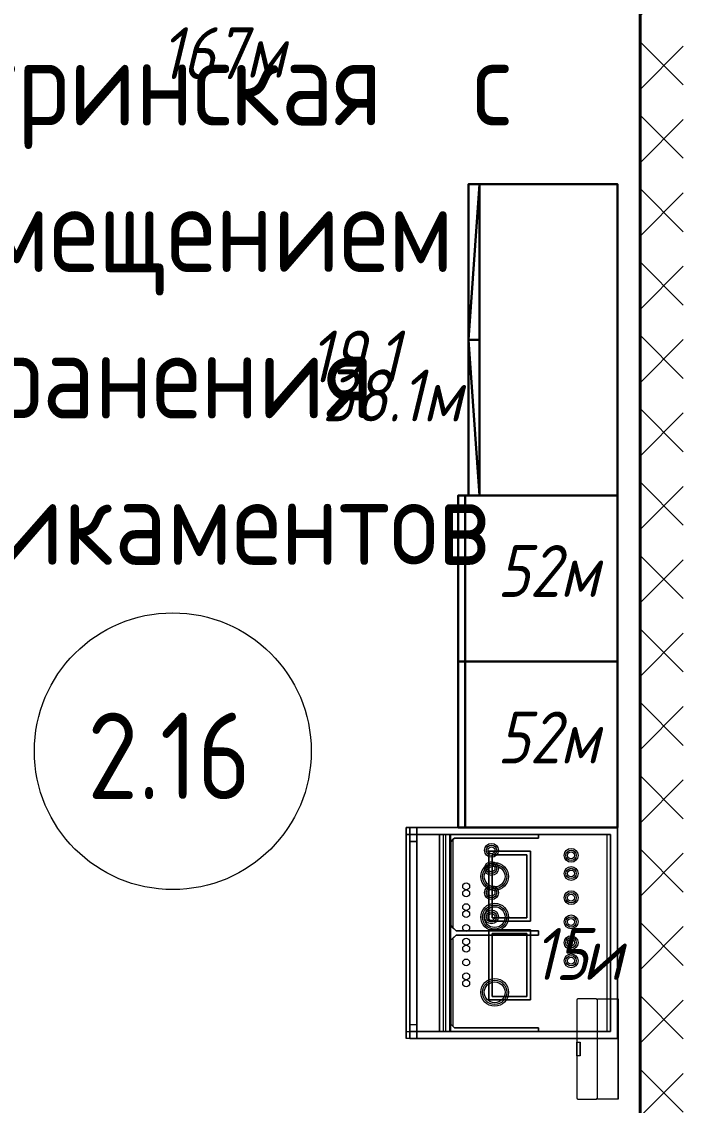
# Model space of a CAD drawing. Header units: millimetres. Extents: x -32954 to 151739, y -65671 to 56243.
# Drawn here: x -5461 to -3550, y -25708 to -22575 of the extents above; entities that cross this region are included whole.
import ezdxf

# ---------------------------------------------------------------- set-up
doc = ezdxf.new("R2010")
doc.units = ezdxf.units.MM
for name, color, linetype, lineweight in [('I-FURN-IDEN', 7, 'Continuous', 9), ('M-EQPM', 7, 'Continuous', 9), ('M-EQPM-IDEN', 7, 'Continuous', 9), ('Марки помещений', 7, 'Continuous', 18), ('Стены разрез', 7, 'Continuous', 40), ('ТХ_оборудование', 6, 'Continuous', 30)]:
    doc.layers.add(name, color=color, linetype=linetype, lineweight=lineweight)
doc.styles.add('GOST Common', font='GOST_Common.ttf', dxfattribs={"width": 0.9, "height": 250})
doc.styles.add('GOST Common_I', font='GOST_Common Italic.ttf', dxfattribs={"width": 0.9, "height": 150})

# ---------------------------------------------------------------- blocks, each defined once
blk = doc.blocks.new('ADSK_Марка_Помещение_2_ГОСТ21-501-2011 - Имя и Категория-86712-В_АР_ПЭ_02 Этаж')
at = {"layer": 'Марки помещений'}
blk.add_circle((0, 0), 4, dxfattribs=at)
blk = doc.blocks.new('19-21-185_Холодильник - 19_1_Холодильник фармацевтический Позис-8378948-О_ТХ_01')
at = {"layer": 'M-EQPM'}
for p, q in [((304.9, 0), (-304.9, 0)), ((-304.9, 0), (-304.9, -600)), ((-304.9, -600), (-304.9, 0)), ((-304.9, 0), (304.9, 0)), ((304.9, 0), (-304.9, 0)), ((-304.9, 0), (-304.9, -600)), ((-304.9, -600), (-304.9, 0)), ((-304.9, 0), (304.9, 0)), ((304.9, -600), (304.9, 0)), ((304.9, 0), (304.9, -600)), ((304.9, -600), (304.9, 0)), ((304.9, 0), (304.9, -600)), ((304.9, 0), (-304.9, 0)), ((-304.9, 0), (-304.9, -600)), ((-304.9, -600), (-304.9, 0)), ((-304.9, 0), (304.9, 0)), ((-284.9, -514.4), (-284.9, -20)), ((-284.9, -20), (-284.9, -514.4)), ((-284.9, -20), (284.9, -20)), ((-284.9, -20), (284.9, -20)), ((-284.9, -600), (-284.9, -20)), ((-284.9, -20), (284.9, -20)), ((284.9, -20), (-284.9, -20)), ((-284.9, -20), (-284.9, -228.5)), ((-284.9, -29.4), (-284.9, -228.5)), ((-284.9, -228.5), (-284.9, -29.4)), ((-284.9, -481.5), (-284.9, -29.4)), ((-284.9, -29.4), (-284.9, -485)), ((-284.9, -481.5), (-284.9, -29.4)), ((-284.9, -29.4), (-284.9, -485)), ((-284.9, -481.5), (-284.9, -29.4)), ((-284.9, -29.4), (-284.9, -485)), ((-284.9, -481.5), (-284.9, -29.4)), ((-284.9, -29.4), (-284.9, -485)), ((-284.9, -29.4), (-284.9, -228.5)), ((-284.9, -228.5), (-284.9, -29.4)), ((-284.9, -29.4), (-284.9, -228.5)), ((-284.9, -228.5), (-284.9, -29.4)), ((-284.9, -29.4), (284.9, -29.4)), ((-284.9, -29.4), (284.9, -29.4)), ((-284.9, -29.4), (284.9, -29.4)), ((-284.9, -29.4), (284.9, -29.4)), ((-284.9, -29.4), (284.9, -29.4)), ((-284.9, -29.4), (284.9, -29.4)), ((-284.9, -29.4), (284.9, -29.4)), ((-284.9, -29.4), (284.9, -29.4)), ((-284.9, -29.4), (284.9, -29.4)), ((-284.9, -29.4), (284.9, -29.4)), ((-284.9, -29.4), (284.9, -29.4)), ((-284.9, -29.4), (284.9, -29.4)), ((-284.9, -29.4), (284.9, -29.4)), ((-284.9, -29.4), (284.9, -29.4)), ((284.9, -514.4), (284.9, -20)), ((284.9, -20), (284.9, -514.4)), ((284.9, -20), (284.9, -600)), ((284.9, -228.5), (284.9, -20)), ((284.9, -29.4), (284.9, -228.5)), ((284.9, -228.5), (284.9, -29.4)), ((284.9, -485), (284.9, -29.4)), ((284.9, -29.4), (284.9, -481.5)), ((284.9, -485), (284.9, -29.4)), ((284.9, -29.4), (284.9, -481.5)), ((284.9, -485), (284.9, -29.4)), ((284.9, -29.4), (284.9, -481.5)), ((284.9, -485), (284.9, -29.4)), ((284.9, -29.4), (284.9, -481.5)), ((284.9, -29.4), (284.9, -228.5)), ((284.9, -228.5), (284.9, -29.4)), ((284.9, -29.4), (284.9, -228.5)), ((284.9, -228.5), (284.9, -29.4)), ((304.9, -600), (304.9, 0)), ((304.9, 0), (304.9, -600)), ((-274.3, -228.5), (-284.9, -228.5)), ((-284.9, -228.5), (-274.3, -228.5)), ((-284.9, -228.5), (-274.3, -228.5)), ((-274.3, -228.5), (-284.9, -228.5)), ((-284.9, -228.5), (-274.3, -228.5)), ((-274.3, -228.5), (-284.9, -228.5)), ((-284.9, -228.5), (-284.9, -505)), ((-274.3, -470.9), (-274.3, -228.5)), ((-274.3, -228.5), (-274.3, -470.9)), ((-274.3, -228.5), (-274.3, -470.9)), ((-274.3, -470.9), (-274.3, -228.5)), ((-274.3, -228.5), (-274.3, -470.9)), ((-274.3, -470.9), (-274.3, -228.5)), ((6, -228.5), (-6, -228.5)), ((-6, -228.5), (-6, -466.3)), ((-6, -466.3), (-6, -228.5)), ((-6, -228.5), (6, -228.5)), ((-6, -228.5), (6, -228.5)), ((-6, -466.3), (-6, -228.5)), ((-6, -228.5), (-6, -466.3)), ((6, -228.5), (-6, -228.5)), ((-6, -228.5), (6, -228.5)), ((-6, -466.3), (-6, -228.5)), ((-6, -228.5), (-6, -466.3)), ((6, -228.5), (-6, -228.5)), ((6, -466.3), (6, -228.5)), ((6, -228.5), (6, -466.3)), ((6, -228.5), (6, -466.3)), ((6, -466.3), (6, -228.5)), ((6, -228.5), (6, -466.3)), ((6, -466.3), (6, -228.5)), ((284.9, -228.5), (274.3, -228.5)), ((274.3, -228.5), (274.3, -470.9)), ((274.3, -470.9), (274.3, -228.5)), ((274.3, -228.5), (284.9, -228.5)), ((274.3, -228.5), (284.9, -228.5)), ((274.3, -470.9), (274.3, -228.5)), ((274.3, -228.5), (274.3, -470.9)), ((284.9, -228.5), (274.3, -228.5)), ((274.3, -228.5), (284.9, -228.5)), ((274.3, -470.9), (274.3, -228.5)), ((274.3, -228.5), (274.3, -470.9)), ((284.9, -228.5), (274.3, -228.5)), ((284.9, -505), (284.9, -228.5)), ((8.9, -251.6), (-193.5, -251.6)), ((-193.5, -251.6), (-193.5, -371.6)), ((-193.5, -371.6), (-193.5, -251.6)), ((-193.5, -251.6), (8.9, -251.6)), ((-1.1, -261.6), (-183.5, -261.6)), ((-183.5, -261.6), (-183.5, -361.6)), ((-183.5, -361.6), (-183.5, -261.6)), ((-183.5, -261.6), (-1.1, -261.6)), ((-1.1, -361.6), (-1.1, -261.6)), ((-1.1, -261.6), (-1.1, -361.6)), ((8.9, -371.6), (8.9, -251.6)), ((8.9, -251.6), (8.9, -371.6)), ((236.3, -251.6), (33.9, -251.6)), ((33.9, -251.6), (33.9, -371.6)), ((33.9, -371.6), (33.9, -251.6)), ((33.9, -251.6), (236.3, -251.6)), ((226.3, -261.6), (43.9, -261.6)), ((43.9, -261.6), (43.9, -361.6)), ((43.9, -361.6), (43.9, -261.6)), ((43.9, -261.6), (226.3, -261.6)), ((226.3, -361.6), (226.3, -261.6)), ((226.3, -261.6), (226.3, -361.6)), ((236.3, -371.6), (236.3, -251.6)), ((236.3, -251.6), (236.3, -371.6)), ((-193.5, -371.6), (8.9, -371.6)), ((8.9, -371.6), (-193.5, -371.6)), ((-183.5, -361.6), (-1.1, -361.6)), ((-1.1, -361.6), (-183.5, -361.6)), ((33.9, -371.6), (236.3, -371.6)), ((236.3, -371.6), (33.9, -371.6)), ((43.9, -361.6), (226.3, -361.6)), ((226.3, -361.6), (43.9, -361.6)), ((-21.2, -481.5), (-6, -466.3)), ((-6, -466.3), (-21.2, -481.5)), ((-6, -466.3), (-21.2, -481.5)), ((-6, -466.3), (-14.1, -474.4)), ((-14.1, -474.4), (-6, -466.3)), ((-14.1, -474.4), (-6, -466.3)), ((14.1, -474.4), (6, -466.3)), ((6, -466.3), (21.2, -481.5)), ((6, -466.3), (14.1, -474.4)), ((21.2, -481.5), (6, -466.3)), ((6, -466.3), (14.1, -474.4)), ((21.2, -481.5), (6, -466.3)), ((-284.9, -495.6), (-284.9, -481.5)), ((-284.9, -495.6), (-284.9, -481.5)), ((-284.9, -495.6), (-284.9, -481.5)), ((-284.9, -495.6), (-284.9, -481.5)), ((-284.9, -481.5), (284.9, -481.5)), ((-284.9, -481.5), (284.9, -481.5)), ((-284.9, -481.5), (284.9, -481.5)), ((-284.9, -481.5), (284.9, -481.5)), ((-284.9, -485), (-284.9, -502.7)), ((-284.9, -485), (-284.9, -502.7)), ((-284.9, -485), (-284.9, -502.7)), ((-284.9, -485), (-284.9, -502.7)), ((284.9, -485), (-284.9, -485)), ((284.9, -485), (-284.9, -485)), ((284.9, -485), (-284.9, -485)), ((284.9, -485), (-284.9, -485)), ((-284.9, -502.7), (-284.9, -495.6)), ((-284.9, -502.7), (-284.9, -495.6)), ((-284.9, -502.7), (-284.9, -495.6)), ((-284.9, -502.7), (-284.9, -495.6)), ((-284.9, -495.6), (284.9, -495.6)), ((-284.9, -495.6), (284.9, -495.6)), ((-284.9, -495.6), (284.9, -495.6)), ((-284.9, -495.6), (284.9, -495.6)), ((-270.8, -474.4), (-274.3, -470.9)), ((-274.3, -470.9), (-263.7, -481.5)), ((-274.3, -470.9), (-270.8, -474.4)), ((-263.7, -481.5), (-274.3, -470.9)), ((-274.3, -470.9), (-270.8, -474.4)), ((-263.7, -481.5), (-274.3, -470.9)), ((-263.7, -481.5), (-270.8, -474.4)), ((-270.8, -474.4), (-14.1, -474.4)), ((-270.8, -474.4), (-14.1, -474.4)), ((-270.8, -474.4), (-263.7, -481.5)), ((-270.8, -474.4), (-14.1, -474.4)), ((-270.8, -474.4), (-14.1, -474.4)), ((-270.8, -474.4), (-263.7, -481.5)), ((-270.8, -474.4), (-14.1, -474.4)), ((-270.8, -474.4), (-14.1, -474.4)), ((-21.2, -481.5), (-263.7, -481.5)), ((-263.7, -481.5), (-21.2, -481.5)), ((-263.7, -481.5), (-21.2, -481.5)), ((-21.2, -481.5), (-263.7, -481.5)), ((-263.7, -481.5), (-21.2, -481.5)), ((-21.2, -481.5), (-263.7, -481.5)), ((-14.1, -474.4), (-21.2, -481.5)), ((-21.2, -481.5), (-14.1, -474.4)), ((-21.2, -481.5), (-14.1, -474.4)), ((21.2, -481.5), (14.1, -474.4)), ((14.1, -474.4), (270.8, -474.4)), ((14.1, -474.4), (270.8, -474.4)), ((14.1, -474.4), (21.2, -481.5)), ((14.1, -474.4), (270.8, -474.4)), ((14.1, -474.4), (270.8, -474.4)), ((14.1, -474.4), (21.2, -481.5)), ((14.1, -474.4), (270.8, -474.4)), ((14.1, -474.4), (270.8, -474.4)), ((263.7, -481.5), (21.2, -481.5)), ((21.2, -481.5), (263.7, -481.5)), ((21.2, -481.5), (263.7, -481.5)), ((263.7, -481.5), (21.2, -481.5)), ((21.2, -481.5), (263.7, -481.5)), ((263.7, -481.5), (21.2, -481.5)), ((263.7, -481.5), (274.3, -470.9)), ((274.3, -470.9), (263.7, -481.5)), ((274.3, -470.9), (263.7, -481.5)), ((270.8, -474.4), (263.7, -481.5)), ((263.7, -481.5), (270.8, -474.4)), ((263.7, -481.5), (270.8, -474.4)), ((274.3, -470.9), (270.8, -474.4)), ((270.8, -474.4), (274.3, -470.9)), ((270.8, -474.4), (274.3, -470.9)), ((284.9, -481.5), (284.9, -495.6)), ((284.9, -481.5), (284.9, -495.6)), ((284.9, -481.5), (284.9, -495.6)), ((284.9, -481.5), (284.9, -495.6)), ((284.9, -502.7), (284.9, -485)), ((284.9, -502.7), (284.9, -485)), ((284.9, -502.7), (284.9, -485)), ((284.9, -502.7), (284.9, -485)), ((284.9, -495.6), (284.9, -502.7)), ((284.9, -495.6), (284.9, -502.7)), ((284.9, -495.6), (284.9, -502.7)), ((284.9, -495.6), (284.9, -502.7)), ((-284.9, -502.7), (284.9, -502.7)), ((-284.9, -502.7), (284.9, -502.7)), ((-284.9, -502.7), (284.9, -502.7)), ((-284.9, -502.7), (284.9, -502.7)), ((-284.9, -505), (-284.9, -600)), ((284.9, -514.4), (-284.9, -514.4)), ((-284.9, -514.4), (284.9, -514.4)), ((284.9, -600), (284.9, -505)), ((-304.9, -580), (304.9, -580)), ((-304.9, -580), (-304.9, -610)), ((-304.9, -580), (-304.9, -610)), ((304.9, -580), (-304.9, -580)), ((304.9, -580), (-304.9, -580)), ((-304.9, -580), (-304.9, -610)), ((-304.9, -580), (-304.9, -610)), ((304.9, -580), (-304.9, -580)), ((284.9, -580), (-284.9, -580)), ((-284.9, -580), (-284.9, -600)), ((-284.9, -600), (-284.9, -580)), ((-284.9, -580), (284.9, -580)), ((-264.9, -600), (-264.9, -580)), ((-264.9, -600), (-264.9, -580)), ((-264.9, -580), (264.9, -580)), ((264.9, -580), (-264.9, -580)), ((264.9, -600), (264.9, -580)), ((264.9, -580), (264.9, -600)), ((284.9, -600), (284.9, -580)), ((284.9, -580), (284.9, -600)), ((304.9, -580), (304.9, -610)), ((304.9, -610), (304.9, -580)), ((304.9, -580), (304.9, -610)), ((304.9, -610), (304.9, -580)), ((-304.9, -600), (304.9, -600)), ((304.9, -600), (-304.9, -600)), ((-304.9, -600), (304.9, -600)), ((304.9, -600), (-304.9, -600)), ((-304.9, -600), (-284.9, -600)), ((-284.9, -600), (-304.9, -600)), ((-304.9, -610), (304.9, -610)), ((304.9, -610), (-304.9, -610)), ((-304.9, -610), (304.9, -610)), ((304.9, -610), (-304.9, -610)), ((284.9, -600), (-284.9, -600)), ((-284.9, -600), (284.9, -600)), ((-284.9, -610), (-284.9, -600)), ((-284.9, -610), (-284.9, -600)), ((-284.9, -600), (284.9, -600)), ((284.9, -600), (-284.9, -600)), ((284.9, -600), (-284.9, -600)), ((-284.9, -600), (284.9, -600)), ((-284.9, -610), (-284.9, -600)), ((-284.9, -610), (-284.9, -600)), ((284.9, -610), (-284.9, -610)), ((284.9, -610), (-284.9, -610)), ((284.9, -610), (-284.9, -610)), ((284.9, -610), (-284.9, -610)), ((264.9, -600), (-264.9, -600)), ((-264.9, -600), (264.9, -600)), ((284.9, -610), (284.9, -600)), ((284.9, -600), (284.9, -610)), ((284.9, -600), (304.9, -600)), ((304.9, -600), (284.9, -600)), ((284.9, -610), (284.9, -600)), ((284.9, -600), (284.9, -610))]:
    blk.add_line(p, q, dxfattribs=at)
for centre, radius, start, end in [((-80.4, -133.9), 20, 0, 180), ((-80.4, -133.9), 20, 360, 180), ((-80.4, -133.9), 20, 0, 180), ((-80.4, -133.9), 15, 360, 180), ((-80.4, -133.9), 15, 360, 180), ((-80.4, -133.9), 10, 360, 180), ((-28, -133.9), 20, 0, 180), ((-28, -133.9), 20, 360, 180), ((-28, -133.9), 20, 0, 180), ((-28, -133.9), 15, 360, 180), ((-28, -133.9), 15, 0, 180), ((-28, -133.9), 10, 360, 180), ((32, -133.9), 20, 0, 180), ((32, -133.9), 20, 360, 180), ((32, -133.9), 20, 0, 180), ((32, -133.9), 15, 360, 180), ((32, -133.9), 15, 0, 180), ((32, -133.9), 10, 360, 180), ((102, -133.9), 20, 0, 180), ((102, -133.9), 20, 360, 180), ((102, -133.9), 20, 0, 180), ((102, -133.9), 15, 360, 180), ((102, -133.9), 15, 360, 180), ((102, -133.9), 10, 360, 180), ((172, -133.9), 20, 0, 180), ((172, -133.9), 20, 360, 180), ((172, -133.9), 20, 0, 180), ((172, -133.9), 15, 360, 180), ((172, -133.9), 15, 0, 180), ((172, -133.9), 10, 360, 180), ((224.4, -133.9), 20, 0, 180), ((224.4, -133.9), 20, 360, 180), ((224.4, -133.9), 20, 0, 180), ((224.4, -133.9), 15, 360, 180), ((224.4, -133.9), 15, 360, 180), ((224.4, -133.9), 10, 360, 180), ((-80.4, -133.9), 20, 180, 0), ((-80.4, -133.9), 20, 180, 360), ((-80.4, -133.9), 20, 180, 360), ((-80.4, -133.9), 15, 180, 360), ((-80.4, -133.9), 15, 180, 0), ((-80.4, -133.9), 10, 180, 360), ((-28, -133.9), 20, 180, 360), ((-28, -133.9), 20, 180, 360), ((-28, -133.9), 20, 180, 360), ((-28, -133.9), 15, 180, 360), ((-28, -133.9), 15, 180, 0), ((-28, -133.9), 10, 180, 360), ((32, -133.9), 20, 180, 360), ((32, -133.9), 20, 180, 360), ((32, -133.9), 20, 180, 360), ((32, -133.9), 15, 180, 360), ((32, -133.9), 15, 180, 0), ((32, -133.9), 10, 180, 360), ((102, -133.9), 20, 180, 0), ((102, -133.9), 20, 180, 360), ((102, -133.9), 20, 180, 360), ((102, -133.9), 15, 180, 360), ((102, -133.9), 15, 180, 0), ((102, -133.9), 10, 180, 360), ((172, -133.9), 20, 180, 360), ((172, -133.9), 20, 180, 360), ((172, -133.9), 20, 180, 360), ((172, -133.9), 15, 180, 360), ((172, -133.9), 15, 180, 0), ((172, -133.9), 10, 180, 360), ((224.4, -133.9), 20, 180, 0), ((224.4, -133.9), 20, 180, 360), ((224.4, -133.9), 20, 180, 360), ((224.4, -133.9), 15, 180, 360), ((224.4, -133.9), 15, 180, 0), ((224.4, -133.9), 10, 180, 360), ((-171.6, -354.7), 40, 0, 180), ((-171.6, -354.7), 40, 360, 180), ((-171.6, -354.7), 40, 0, 180), ((-171.6, -354.7), 35, 360, 180), ((-171.6, -354.7), 35, 0, 180), ((-171.6, -354.7), 30, 360, 180), ((45.8, -354.7), 40, 0, 180), ((45.8, -354.7), 40, 360, 180), ((45.8, -354.7), 40, 0, 180), ((45.8, -354.7), 35, 360, 180), ((45.8, -354.7), 35, 0, 180), ((45.8, -354.7), 30, 360, 180), ((46.5, -363.9), 20, 0, 180), ((46.5, -363.9), 20, 360, 180), ((46.5, -363.9), 20, 0, 180), ((116.5, -363.9), 20, 0, 180), ((116.5, -363.9), 20, 360, 180), ((116.5, -363.9), 20, 0, 180), ((163.2, -354.7), 40, 0, 180), ((163.2, -354.7), 40, 360, 180), ((163.2, -354.7), 40, 0, 180), ((163.2, -354.7), 35, 360, 180), ((163.2, -354.7), 35, 0, 180), ((163.2, -354.7), 30, 360, 180), ((186.5, -363.9), 20, 0, 180), ((186.5, -363.9), 20, 360, 180), ((186.5, -363.9), 20, 0, 180), ((238.9, -363.9), 20, 0, 180), ((238.9, -363.9), 20, 360, 180), ((238.9, -363.9), 20, 0, 180), ((-171.6, -354.7), 40, 180, 0), ((-171.6, -354.7), 40, 180, 360), ((-171.6, -354.7), 40, 180, 360), ((-171.6, -354.7), 35, 180, 360), ((-171.6, -354.7), 35, 180, 0), ((-171.6, -354.7), 30, 180, 360), ((45.8, -354.7), 40, 180, 0), ((45.8, -354.7), 40, 180, 360), ((45.8, -354.7), 40, 180, 360), ((45.8, -354.7), 35, 180, 360), ((45.8, -354.7), 35, 180, 0), ((45.8, -354.7), 30, 180, 360), ((46.5, -363.9), 20, 180, 0), ((46.5, -363.9), 20, 180, 360), ((46.5, -363.9), 20, 180, 360), ((46.5, -363.9), 15, 360, 180), ((46.5, -363.9), 15, 360, 180), ((46.5, -363.9), 15, 180, 360), ((46.5, -363.9), 15, 180, 0), ((46.5, -363.9), 10, 360, 180), ((46.5, -363.9), 10, 180, 0), ((116.5, -363.9), 20, 180, 0), ((116.5, -363.9), 20, 180, 360), ((116.5, -363.9), 20, 180, 360), ((116.5, -363.9), 15, 360, 180), ((116.5, -363.9), 15, 360, 180), ((116.5, -363.9), 15, 180, 360), ((116.5, -363.9), 15, 180, 0), ((116.5, -363.9), 10, 360, 180), ((116.5, -363.9), 10, 180, 360), ((163.2, -354.7), 40, 180, 0), ((163.2, -354.7), 40, 180, 360), ((163.2, -354.7), 40, 180, 360), ((163.2, -354.7), 35, 180, 360), ((163.2, -354.7), 35, 180, 0), ((163.2, -354.7), 30, 180, 360), ((186.5, -363.9), 20, 180, 0), ((186.5, -363.9), 20, 180, 360), ((186.5, -363.9), 20, 180, 360), ((186.5, -363.9), 15, 360, 180), ((186.5, -363.9), 15, 360, 180), ((186.5, -363.9), 15, 180, 360), ((186.5, -363.9), 15, 180, 0), ((186.5, -363.9), 10, 360, 180), ((186.5, -363.9), 10, 180, 360), ((238.9, -363.9), 20, 180, 0), ((238.9, -363.9), 20, 180, 360), ((238.9, -363.9), 20, 180, 360), ((238.9, -363.9), 15, 360, 180), ((238.9, -363.9), 15, 360, 180), ((238.9, -363.9), 15, 180, 360), ((238.9, -363.9), 15, 180, 0), ((238.9, -363.9), 10, 360, 180), ((238.9, -363.9), 10, 180, 360), ((-145.3, -437), 10, 0, 180), ((-145.3, -437), 10, 0, 180), ((-145.3, -437), 10, 180, 360), ((-145.3, -437), 10, 180, 360), ((-125.3, -437), 10, 360, 180), ((-125.3, -437), 10, 0, 180), ((-125.3, -437), 10, 180, 360), ((-125.3, -437), 10, 180, 360), ((-85.3, -437), 10, 360, 180), ((-85.3, -437), 10, 0, 180), ((-85.3, -437), 10, 180, 360), ((-85.3, -437), 10, 180, 360), ((-45.3, -437), 10, 360, 180), ((-45.3, -437), 10, 0, 180), ((-45.3, -437), 10, 180, 360), ((-45.3, -437), 10, 180, 360), ((-25.3, -437), 10, 360, 180), ((-25.3, -437), 10, 0, 180), ((-25.3, -437), 10, 360, 180), ((-25.3, -437), 10, 0, 180), ((-25.3, -437), 10, 180, 360), ((-25.3, -437), 10, 180, 360), ((-25.3, -437), 10, 180, 360), ((-25.3, -437), 10, 180, 360), ((14.7, -437), 10, 360, 180), ((14.7, -437), 10, 0, 180), ((14.7, -437), 10, 180, 360), ((14.7, -437), 10, 180, 360), ((54.7, -437), 10, 360, 180), ((54.7, -437), 10, 0, 180), ((54.7, -437), 10, 180, 360), ((54.7, -437), 10, 180, 360), ((74.7, -437), 10, 360, 180), ((74.7, -437), 10, 0, 180), ((74.7, -437), 10, 180, 360), ((74.7, -437), 10, 180, 360), ((114.7, -437), 10, 360, 180), ((114.7, -437), 10, 0, 180), ((114.7, -437), 10, 180, 360), ((114.7, -437), 10, 180, 360), ((134.7, -437), 10, 0, 180), ((134.7, -437), 10, 0, 180), ((134.7, -437), 10, 180, 360), ((134.7, -437), 10, 180, 360)]:
    blk.add_arc(centre, radius, start, end, dxfattribs=at)
blk = doc.blocks.new('б_п_Дозатор бумажных полотенец с ТП - Дозатор бумажных полотенец _ручной_-8001081-О_ТХ_01')
at = {"layer": 'M-EQPM'}
for p, q in [((-145, 5.3), (-145, 54.7)), ((-140, 60), (140, 60)), ((-140, 60), (140, 60)), ((-20, 60), (-20, 50)), ((-20, 60), (-20, 50)), ((20, 50), (20, 60)), ((20, 50), (20, 60)), ((145, 54.7), (145, 5.3)), ((140, 0), (-140, 0)), ((-145, 0), (-145, -60)), ((145, -60), (145, 0)), ((-140, -60), (-145, -60)), ((140, -60), (-140, -60)), ((-140, -60), (140, -60)), ((145, -60), (140, -60))]:
    blk.add_line(p, q, dxfattribs=at)
at = {"layer": 'M-EQPM', "flags": 128}
for points in [[(0, 60), (-3.9, 60), (-7.7, 60), (-11.1, 60), (-14.1, 60), (-16.6, 60), (-18.5, 60), (-19.6, 60), (-20, 60), (-19.6, 60), (-18.5, 60), (-16.6, 60), (-14.1, 60), (-11.1, 60), (-7.7, 60), (-3.9, 60), (0, 60)], [(0, 60), (-3.9, 60), (-7.7, 60), (-11.1, 60), (-14.1, 60), (-16.6, 60), (-18.5, 60), (-19.6, 60), (-20, 60), (-19.6, 60), (-18.5, 60), (-16.6, 60), (-14.1, 60), (-11.1, 60), (-7.7, 60), (-3.9, 60), (0, 60)], [(0, 50), (-3.9, 50), (-7.7, 50), (-11.1, 50), (-14.1, 50), (-16.6, 50), (-18.5, 50), (-19.6, 50), (-20, 50), (-19.6, 50), (-18.5, 50), (-16.6, 50), (-14.1, 50), (-11.1, 50), (-7.7, 50), (-3.9, 50), (0, 50)], [(0, 50), (-3.9, 50), (-7.7, 50), (-11.1, 50), (-14.1, 50), (-16.6, 50), (-18.5, 50), (-19.6, 50), (-20, 50), (-19.6, 50), (-18.5, 50), (-16.6, 50), (-14.1, 50), (-11.1, 50), (-7.7, 50), (-3.9, 50), (0, 50)], [(0, 60), (3.9, 60), (7.7, 60), (11.1, 60), (14.1, 60), (16.6, 60), (18.5, 60), (19.6, 60), (20, 60), (19.6, 60), (18.5, 60), (16.6, 60), (14.1, 60), (11.1, 60), (7.7, 60), (3.9, 60), (0, 60)], [(0, 60), (3.9, 60), (7.7, 60), (11.1, 60), (14.1, 60), (16.6, 60), (18.5, 60), (19.6, 60), (20, 60), (19.6, 60), (18.5, 60), (16.6, 60), (14.1, 60), (11.1, 60), (7.7, 60), (3.9, 60), (0, 60)], [(0, 50), (3.9, 50), (7.7, 50), (11.1, 50), (14.1, 50), (16.6, 50), (18.5, 50), (19.6, 50), (20, 50), (19.6, 50), (18.5, 50), (16.6, 50), (14.1, 50), (11.1, 50), (7.7, 50), (3.9, 50), (0, 50)], [(0, 50), (3.9, 50), (7.7, 50), (11.1, 50), (14.1, 50), (16.6, 50), (18.5, 50), (19.6, 50), (20, 50), (19.6, 50), (18.5, 50), (16.6, 50), (14.1, 50), (11.1, 50), (7.7, 50), (3.9, 50), (0, 50)], [(-145, -60), (-144.9, -60), (-144.5, -60), (-143.9, -60), (-143.1, -60), (-142.2, -60), (-141.1, -60), (-140, -60)], [(140, -60), (141.1, -60), (142.2, -60), (143.1, -60), (143.9, -60), (144.5, -60), (144.9, -60), (145, -60)]]:
    blk.add_lwpolyline(points, dxfattribs=at)
at = {"layer": 'M-EQPM'}
for points, knots in [([(-145, 55), (-145, 55.4), (-144.9, 56.1), (-144.6, 56.9), (-144.4, 57.4), (-144.2, 57.8), (-143.9, 58.1), (-143.5, 58.5), (-143.1, 59), (-142.3, 59.5), (-141.3, 59.9), (-140.4, 60), (-140, 60)], [0, 0, 0, 0, 0.166667, 0.25, 0.333333, 0.375, 0.416667, 0.5, 0.583333, 0.666667, 0.833333, 1, 1, 1, 1]), ([(-145, 54.7), (-145, 55.2), (-144.9, 55.9), (-144.7, 56.6), (-144.6, 57), (-144.4, 57.3), (-144.2, 57.6), (-144.1, 57.9), (-143.9, 58.1), (-143.7, 58.3), (-143.5, 58.5), (-143.3, 58.7), (-143.1, 58.9), (-142.8, 59.1), (-142.6, 59.3), (-142.4, 59.4), (-142.3, 59.5), (-142, 59.6), (-141.7, 59.7), (-141.4, 59.8), (-141.1, 59.9), (-140.6, 60), (-140.2, 60), (-140, 60)], [-1, -1, -1, -1, -0.785714, -0.732143, -0.678571, -0.625, -0.571429, -0.535714, -0.5, -0.464286, -0.428571, -0.392857, -0.357143, -0.321429, -0.285714, -0.267857, -0.25, -0.214286, -0.178571, -0.142857, -0.107143, -0.071429, 0, 0, 0, 0]), ([(140, 60), (140.4, 60), (141.3, 59.9), (142.3, 59.5), (143.1, 59), (143.5, 58.5), (143.9, 58.1), (144.2, 57.8), (144.4, 57.4), (144.6, 56.9), (144.9, 56.1), (145, 55.4), (145, 55)], [0, 0, 0, 0, 0.166667, 0.333333, 0.416667, 0.5, 0.583333, 0.625, 0.666667, 0.75, 0.833333, 1, 1, 1, 1]), ([(140, 60), (140.2, 60), (140.5, 60), (141, 59.9), (141.3, 59.8), (141.6, 59.7), (142, 59.6), (142.4, 59.4), (142.6, 59.2), (142.9, 59.1), (143.2, 58.8), (143.5, 58.6), (143.7, 58.3), (143.9, 58.1), (144.1, 57.9), (144.2, 57.7), (144.3, 57.4), (144.5, 57.1), (144.7, 56.6), (144.9, 55.7), (145, 55.1), (145, 54.7)], [-1, -1, -1, -1, -0.946429, -0.892857, -0.866071, -0.839286, -0.785714, -0.732143, -0.705357, -0.678571, -0.625, -0.571429, -0.535714, -0.5, -0.464286, -0.428571, -0.392857, -0.357143, -0.285714, -0.142857, 0, 0, 0, 0]), ([(-140, 0), (-140.2, 0), (-140.5, 0), (-141, 0.1), (-141.3, 0.2), (-141.6, 0.3), (-142, 0.4), (-142.4, 0.6), (-142.6, 0.8), (-142.9, 0.9), (-143.2, 1.2), (-143.5, 1.4), (-143.7, 1.7), (-143.9, 1.9), (-144.1, 2.1), (-144.2, 2.3), (-144.3, 2.6), (-144.5, 2.9), (-144.7, 3.4), (-144.9, 4.3), (-145, 4.9), (-145, 5.3)], [-1, -1, -1, -1, -0.946429, -0.892857, -0.866071, -0.839286, -0.785714, -0.732143, -0.705357, -0.678571, -0.625, -0.571429, -0.535714, -0.5, -0.464286, -0.428571, -0.392857, -0.357143, -0.285714, -0.142857, 0, 0, 0, 0]), ([(145, 5.3), (145, 4.8), (144.9, 4.1), (144.7, 3.4), (144.6, 3), (144.4, 2.7), (144.2, 2.4), (144.1, 2.1), (143.9, 1.9), (143.7, 1.7), (143.5, 1.5), (143.3, 1.3), (143.1, 1.1), (142.8, 0.9), (142.6, 0.7), (142.4, 0.6), (142.3, 0.5), (142, 0.4), (141.7, 0.3), (141.4, 0.2), (141.1, 0.1), (140.6, 0), (140.2, 0), (140, 0)], [-1, -1, -1, -1, -0.785714, -0.732143, -0.678571, -0.625, -0.571429, -0.535714, -0.5, -0.464286, -0.428571, -0.392857, -0.357143, -0.321429, -0.285714, -0.267857, -0.25, -0.214286, -0.178571, -0.142857, -0.107143, -0.071429, 0, 0, 0, 0])]:
    blk.add_open_spline(points, degree=3, knots=knots, dxfattribs=at)
blk = doc.blocks.new('Шкаф для медикаментов м52')
at = {"layer": 'ТХ_оборудование'}
blk.add_line((31280.9, 435618.8), (31280.9, 435138.8), dxfattribs=at)
blk.add_lwpolyline([(31300.9, 435138.8), (31300.9, 435618.8), (30840.9, 435618.8), (30840.9, 435138.8)], close=True, dxfattribs=at)
blk = doc.blocks.new('Шкаф 38.1')
at = {"layer": 'ТХ_оборудование', "color": 1}
for p, q in [((44509.5, 435518.9), (44478.1, 435068.9)), ((44509.5, 435518.9), (44509.5, 434618.9)), ((44509.5, 435068.9), (44478.1, 435068.9)), ((44478.1, 435068.9), (44509.5, 434618.9))]:
    blk.add_line(p, q, dxfattribs=at)
blk.add_lwpolyline([(44478.1, 435518.9), (44478.1, 434618.9), (44908.1, 434618.9), (44908.1, 435518.9)], close=True, dxfattribs=at)

msp = doc.modelspace()

# ---------------------------------------------------------------- hatches: boundary and pattern name
at = {"layer": 'Стены разрез', "lineweight": 9}
h = msp.add_hatch(dxfattribs=at)
h.set_pattern_fill('FP_1', color=256, style=0, pattern_type=2)
h.set_pattern_definition([(45, (-4e-12, -22914.43), (-106.066, 106.066), []), (135, (-4e-12, -22914.43), (-106.066, -106.066), [])])
h.paths.add_polyline_path([(-3550, -26284.4), (-3550, -20864.4), (-3675, -20864.4), (-3675, -26284.4)])

# ---------------------------------------------------------------- linework, layer by layer
at = {"layer": 'Стены разрез'}
msp.add_line((-3675, -20884.4), (-3675, -26284.4), dxfattribs=at)

# ---------------------------------------------------------------- block references
at = {"layer": 'M-EQPM', "xscale": -1}
for name, p, rotation in [('19-21-185_Холодильник - 19_1_Холодильник фармацевтический Позис-8378948-О_ТХ_01', (-3740.3, -25209.9), 270.0000000000013), ('б_п_Дозатор бумажных полотенец с ТП - Дозатор бумажных полотенец _ручной_-8001081-О_ТХ_01', (-3798, -25545.5), 90.00000000000072)]:
    msp.add_blockref(name, p, dxfattribs=dict(at, rotation=rotation))
at = {"layer": 'Марки помещений', "xscale": 99.99999999999993, "yscale": 99.99999999999993, "zscale": 99.99999999999993}
msp.add_blockref('ADSK_Марка_Помещение_2_ГОСТ21-501-2011 - Имя и Категория-86712-В_АР_ПЭ_02 Этаж', (-5024.9, -24684.4), dxfattribs=at)
at = {"layer": 'ТХ_оборудование', "color": 1, "xscale": -1, "rotation": 180}
msp.add_blockref('Шкаф 38.1', (-48648.5, 411573.8), dxfattribs=at)
at = {"layer": 'ТХ_оборудование', "xscale": -1}
for p in [(27100.5, -459563.8), (27100.5, -460043.8)]:
    msp.add_blockref('Шкаф для медикаментов м52', p, dxfattribs=at)

# ---------------------------------------------------------------- texts
at = {"layer": 'I-FURN-IDEN', "char_height": 150, "attachment_point": 3, "style": 'GOST Common_I'}
for s, insert, width in [('167', (-4814.1, -22591.5), 331.899), ('\\fGOST Common|b0|i1|c204|p34|;\\W.9;м', (-4701, -22587.1), 137.089), ('38.1', (-4302.5, -23581), 382.405), ('\\fGOST Common|b0|i1|c204|p34|;\\W.9;м', (-4189.4, -23581), 137.089), ('52', (-3906.4, -24088.4), 209.24), ('\\fGOST Common|b0|i1|c204|p34|;\\W.9;м', (-3793.3, -24088.4), 137.089), ('52', (-3906.2, -24569.7), 209.24), ('\\fGOST Common|b0|i1|c204|p34|;\\W.9;м', (-3793.1, -24569.7), 137.089)]:
    msp.add_mtext(s, dxfattribs=dict(at, insert=insert, width=width))
at = {"layer": 'M-EQPM-IDEN', "char_height": 150, "attachment_point": 3, "style": 'GOST Common_I'}
for s, insert, width in [('19.1', (-4370.2, -23468.3), 346.329), ('15', (-3826.3, -25195.6), 209.24), ('\\fGOST Common|b0|i1|c204|p34|;\\W.9;и', (-3725.1, -25195.6), 122.658)]:
    msp.add_mtext(s, dxfattribs=dict(at, insert=insert, width=width))
at = {"layer": 'Марки помещений', "lineweight": 9, "char_height": 250, "attachment_point": 1, "style": 'GOST Common'}
for s, insert, width in [('Сестринская', (-6016.1, -22625.7), 2157.341), ('\\fGOST Common|b0|i0|c204|p34|;\\W.9;с', (-4158.7, -22625.7), 165.949), ('помещением', (-5873.2, -23049), 2070.759), ('хранения', (-5670.8, -23472.4), 1580.126), ('медикаментов', (-6034, -23895.7), 2453.164), ('2.16', (-5271.7, -24573), 606.076)]:
    msp.add_mtext(s, dxfattribs=dict(at, insert=insert, width=width))

doc.saveas('drawing.dxf')
